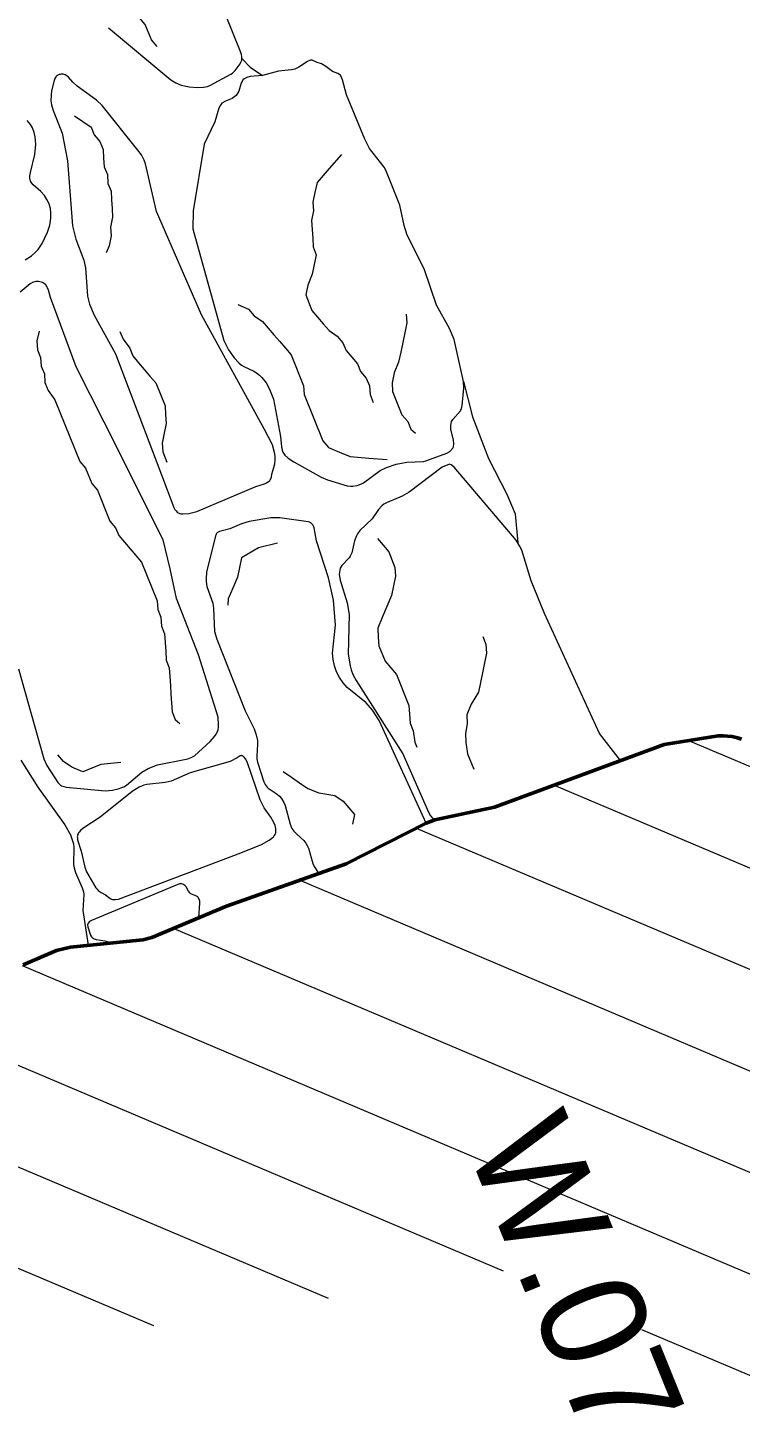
# Model space of a CAD drawing. Header units: millimetres. Extents: x -3113 to 15022, y -19591 to 4665.
# Drawn here: x -1113 to -574, y -14263 to -13203 of the extents above; entities that cross this region are included whole.
import ezdxf

# ---------------------------------------------------------------- set-up
doc = ezdxf.new("R2010")
doc.units = ezdxf.units.MM
for name, color, linetype, lineweight in [('0A-anno', 6, 'Continuous', 13), ('0A-cutline', 7, 'Continuous', 50), ('0A-detail', 7, 'Continuous', 18), ('0A-detail-detail', 7, 'Continuous', 13), ('0T-hatch', 7, 'Continuous', 9)]:
    doc.layers.add(name, color=color, linetype=linetype, lineweight=lineweight)
doc.styles.add('Annotative', font='Akzidenz-grotesk-roman.ttf')
picture_1 = doc.add_image_def('image4.png', size_in_pixel=(1920, 1080))
picture_2 = doc.add_image_def('image7.png', size_in_pixel=(1920, 1080))

msp = doc.modelspace()

# ---------------------------------------------------------------- hatches: boundary and pattern name
at = {"layer": '0T-hatch'}
h = msp.add_hatch(dxfattribs=at)
h.set_pattern_fill('JIS_WOOD', color=256, scale=100)
h.set_pattern_definition([(337.0514, (1306.61, -963.68), (27.57044, 65.1143), [])])
h.paths.add_polyline_path([(-1022.4, -13893), (-1080.8, -13898.9), (-1091.2, -13901.2), (-1116.5, -13912.2), (-1199.3, -13954.5), (-1269.9, -13980.7), (-1270.4, -13981.5), (-1270.5, -13981), (-1275.5, -13982.8), (-1295.1, -13990.8), (-1315.2, -14002.2), (-1342.7, -14021.7), (-1357.8, -14025.8), (-1409.9, -14030.2), (-1423.1, -14033.7), (-1429.4, -14036.3), (-1446, -14046.2), (-1482.4, -14076), (-1496.2, -14085), (-1514.8, -14088.9), (-1522.1, -14085.3), (-1538.7, -14033.2), (-1571, -13967.7), (-1597.7, -13919.1), (-1639.5, -13836.2), (-1673.9, -13758.6), (-1707, -13680.6), (-1742.1, -13588.4), (-1767.3, -13492.5), (-1786.2, -13412.5), (-1804, -13373.9), (-1849.1, -13290.4), (-1874.2, -13233), (-1902.2, -13138.2), (-1931.6, -13043.7), (-1948.7, -12997.4), (-1985.3, -12921), (-2024, -12845.7), (-2050.4, -12788.7), (-2053.6, -12784.1), (-2054.4, -12779.9), (-2059.5, -12769), (-2087.7, -12701.4), (-2092.8, -12610.5), (-2093.8, -12575.9), (-2097.3, -12551.1), (-2106.2, -12512.8), (-2120, -12469.2), (-2138.2, -12429.3), (-2158.7, -12386.4), (-2145.8, -12392.7), (-2142.8, -12393.6), (-2139.7, -12394), (-2107.1, -12392.7), (-2101, -12399.4), (-2097.8, -12410.1), (-2097.1, -12411.9), (-2096.1, -12413.5), (-2094.9, -12415.1), (-2093.4, -12416.4), (-2091.7, -12417.5), (-2090, -12418.2), (-2088.2, -12418.4), (-2086.4, -12418.1), (-2084.7, -12417.4), (-2081.3, -12415.6), (-2076.2, -12413.4), (-2073, -12411.7), (-2060.7, -12402.8), (-2002.2, -12379.7), (-1994.3, -12375.4), (-1986.7, -12369.6), (-1985.4, -12368.2), (-1984.8, -12366.6), (-1985.1, -12364.9), (-1987, -12359.2), (-1987.1, -12350), (-1989, -12333.4), (-1996.5, -12302.8), (-1994, -12301.5), (-1990.5, -12306.6), (-1991, -12313.2), (-1991, -12315.3), (-1990.8, -12316.5), (-1990.3, -12318), (-1989.6, -12319.4), (-1988.3, -12321), (-1987.5, -12321.8), (-1986.3, -12322.6), (-1979.5, -12326.1), (-1973.9, -12330.3), (-1972.6, -12331), (-1971.1, -12331.3), (-1969.7, -12331.2), (-1968.1, -12330.8), (-1966.8, -12330.3), (-1955.6, -12324.2), (-1934.8, -12317.2), (-1913.4, -12306.4), (-1912.1, -12305.4), (-1910.9, -12303.8), (-1910.6, -12303), (-1910.5, -12301.5), (-1910.8, -12299.9), (-1911.2, -12298.3), (-1916.9, -12283.5), (-1920, -12274.5), (-1921.1, -12272.6), (-1921.7, -12271.9), (-1922.8, -12270.9), (-1924, -12270), (-1928.4, -12267.7), (-1923.3, -12265.1), (-1922.4, -12266.3), (-1921.2, -12267.4), (-1914.7, -12272.3), (-1911.1, -12280.8), (-1910.4, -12282.1), (-1904.6, -12290.2), (-1904.9, -12299), (-1904.6, -12300.7), (-1904, -12302.2), (-1903, -12303.3), (-1901.7, -12303.7), (-1900.1, -12303.5), (-1889.3, -12301), (-1883.5, -12298.6), (-1875.6, -12293.8), (-1848.5, -12270.7), (-1846.8, -12268.1), (-1846.1, -12266.8), (-1845.6, -12265.3), (-1844.8, -12262.3), (-1841, -12225.4), (-1830.8, -12221), (-1824.7, -12226.1), (-1823.9, -12226.6), (-1823, -12226.9), (-1814.2, -12229), (-1808.7, -12229.7), (-1802.4, -12229.5), (-1796.1, -12228.3), (-1793.1, -12227.2), (-1792.3, -12226.7), (-1791.6, -12226.2), (-1790.7, -12225.2), (-1786.7, -12219.6), (-1781.4, -12216.4), (-1764.6, -12209.3), (-1758.1, -12205.8), (-1756, -12204.1), (-1754.2, -12202.1), (-1748, -12192.8), (-1737.4, -12182.9), (-1722.6, -12177.4), (-1719.7, -12184.7), (-1718.4, -12192.2), (-1715.7, -12202.6), (-1713, -12220.1), (-1712.2, -12222.3), (-1711.2, -12224), (-1710, -12225.3), (-1708.5, -12225.8), (-1706.5, -12225.6), (-1704.1, -12224.6), (-1694.3, -12219.3), (-1628.1, -12196), (-1610.8, -12185.5), (-1603.3, -12179.1), (-1600.8, -12176), (-1599.6, -12173.9), (-1599.1, -12172.5), (-1598.5, -12170.6), (-1598.2, -12168.7), (-1598.1, -12167.4), (-1600, -12149.1), (-1603, -12137.9), (-1597.8, -12126.4), (-1584.1, -12120.5), (-1495.6, -12074.7), (-1483.4, -12069.2), (-1474.5, -12087.8), (-1473.2, -12089.6), (-1471.7, -12091.1), (-1470.5, -12092), (-1469.3, -12092.6), (-1467.9, -12092.9), (-1466.7, -12092.9), (-1461.3, -12091.7), (-1454.4, -12092.9), (-1451.6, -12093.1), (-1449, -12092.9), (-1446.2, -12092.3), (-1442.3, -12090.8), (-1421.8, -12079.5), (-1416.3, -12075.2), (-1413.4, -12072.1), (-1412.6, -12070.9), (-1412.1, -12069.4), (-1412.1, -12068.3), (-1413.1, -12064.5), (-1413.5, -12058.7), (-1414.4, -12054.7), (-1419.8, -12040.5), (-1415.9, -12038.7), (-1333.2, -11983.3), (-1319.3, -11971.6), (-1310.9, -11961.8), (-1304.2, -11950.3), (-1292.2, -11916.3), (-1290.2, -11905.4), (-1290.1, -11894), (-1293, -11877.6), (-1334.6, -11786.8), (-1368.7, -11709.4), (-1398.5, -11614.4), (-1435.7, -11521.8), (-1449, -11476.5), (-1450.7, -11472.9), (-1451.9, -11471.1), (-1453, -11469.9), (-1454.2, -11468.9), (-1456.1, -11467.8), (-1458.1, -11467), (-1461.5, -11466.3), (-1466.2, -11466.2), (-1472.2, -11467), (-1481.2, -11470), (-1515.3, -11475.4), (-1518.6, -11476.5), (-1523.2, -11478.8), (-1526.2, -11480.8), (-1529, -11483.2), (-1540.1, -11495.2), (-1552, -11492), (-1553.7, -11491.8), (-1554.6, -11491.9), (-1556.2, -11492.1), (-1558.7, -11492.9), (-1568.5, -11498), (-1587.2, -11504.9), (-1608.2, -11515.4), (-1619.3, -11516.8), (-1639, -11516.5), (-1652.8, -11514.4), (-1661.9, -11512.3), (-1665.3, -11512), (-1667, -11512), (-1670.6, -11512.6), (-1693.7, -11520.5), (-1724.1, -11522.4), (-1725.8, -11522.8), (-1729.2, -11523.9), (-1732.3, -11525.5), (-1735.1, -11527.6), (-1736.3, -11528.9), (-1747.1, -11544.2), (-1759, -11558.2), (-1774.6, -11580.9), (-1783.4, -11583.8), (-1799.7, -11581.4), (-1803.3, -11581.2), (-1808.4, -11581.9), (-1815.6, -11584.5), (-1823.5, -11589), (-1836.6, -11574.6), (-1879, -11484.2), (-1912.6, -11406.6), (-1928.6, -11367.5), (-1974.9, -11386.4), (-1958.7, -11426), (-1924.6, -11504.8), (-1878.6, -11602.8), (-2209.7, -12395.6), (-2183.5, -12450.5), (-2166.8, -12487.2), (-2154.4, -12526), (-2146.5, -12560.2), (-2143.7, -12580.2), (-2142.7, -12612.7), (-2137.1, -12712.7), (-2105.3, -12789.1), (-2068.9, -12867.6), (-2030.1, -12943.2), (-1994.8, -13017), (-1978.9, -13059.8), (-1950.1, -13152.7), (-1921.3, -13250.1), (-1894.1, -13312.3), (-1848.8, -13396.2), (-1833.7, -13428.9), (-1815.8, -13504.6), (-1789.8, -13603.7), (-1753.3, -13699.2), (-1719.8, -13778.4), (-1684.7, -13857.6), (-1642, -13942.4), (-1615.4, -13990.8), (-1585.2, -14051.9), (-1569.1, -14102.7), (-1498.2, -14260.3), (-689.4, -14133.8), (-219.7, -14754.3), (-180.8, -14739), (-152.6, -14664.2), (-150.5, -14645.3), (-150.4, -14638.2), (-151.9, -14624.1), (-154.5, -14614.1), (-185.5, -14549.8), (-227.5, -14460.3), (-261.1, -14367.6), (-295.8, -14275.4), (-338.5, -14186.4), (-373.8, -14094.5), (-405.1, -14001.4), (-429.6, -13934.3), (-432.4, -13928.7), (-434.4, -13926), (-435.4, -13924.9), (-436.7, -13923.7), (-438.7, -13922.5), (-440.1, -13921.8), (-443, -13920.8), (-463.4, -13917.3), (-481.5, -13911.6), (-506.3, -13906.5), (-513, -13897.9), (-516.9, -13889.4), (-548.2, -13796.3), (-565.1, -13749.5), (-565.9, -13748), (-567.9, -13745.2), (-569.1, -13743.9), (-571.1, -13742.4), (-572.6, -13741.5), (-575.7, -13740.3), (-579.6, -13739.4), (-586.7, -13738.8), (-590.2, -13738.8), (-631.1, -13745.4), (-724.1, -13779.8), (-759.7, -13792.9), (-804.9, -13802.4), (-811.4, -13804.9), (-872, -13835.7), (-962.5, -13867.7)])
h.paths.add_polyline_path([(-1903.6, -11729.3), (-1787.8, -12015.1), (-1628.5, -11950.6), (-1744.3, -11664.7)], flags=24)
h.paths.add_polyline_path([(-832.6, -14046.5), (-716.8, -14332.4), (-557.5, -14267.9), (-673.3, -13982)], flags=24)

# ---------------------------------------------------------------- linework, layer by layer
at = {"layer": '0A-cutline'}
msp.add_lwpolyline([(-572.6, -13741.5), (-575.7, -13740.3), (-579.6, -13739.4), (-586.7, -13738.8), (-590.2, -13738.8), (-631.1, -13745.4), (-724.1, -13779.8), (-759.7, -13792.9), (-804.9, -13802.4), (-811.4, -13804.9), (-872, -13835.7), (-962.5, -13867.7), (-1019.1, -13891.5), (-1025.8, -13893.3), (-1080.8, -13898.9), (-1091.2, -13901.2), (-1116.5, -13912.2)], dxfattribs=at)
at = {"layer": '0A-detail'}
for points in [[(-1051.8, -13203.2), (-1004.8, -13242.4), (-1000.9, -13244.7), (-996.8, -13246.5), (-990.8, -13247.8), (-984.5, -13248.3), (-979.9, -13248), (-977, -13247.4), (-975.3, -13246.8), (-959.4, -13238.3), (-958.1, -13237.4), (-956, -13235.4), (-952.3, -13230.4), (-951.6, -13229), (-951, -13227.5), (-950.9, -13227), (-950.9, -13226.3), (-950.9, -13224.8), (-951.1, -13223.3), (-952.1, -13220.4), (-973.9, -13166.6)], [(-950.9, -13226.3), (-944.7, -13232.9), (-935.4, -13239.2)], [(-1115, -13378.6), (-1110.3, -13375.7), (-1107.6, -13373.5), (-1105.2, -13370.8), (-1102.1, -13366.2), (-1098.1, -13357.8), (-1096.4, -13352.5), (-1095.5, -13347.1), (-1095.5, -13343.3), (-1095.9, -13339.9), (-1096.9, -13336.4), (-1098.5, -13333), (-1100.5, -13329.9), (-1103.2, -13327), (-1108.9, -13322), (-1110, -13320.6), (-1110.5, -13320), (-1110.9, -13319.2), (-1111.1, -13318.7), (-1111.4, -13317.7), (-1111.5, -13316.9), (-1111.5, -13315.2), (-1111.1, -13312.5), (-1107.7, -13298.9), (-1107, -13291.1), (-1107.5, -13285.6), (-1108.3, -13282.2), (-1109.5, -13278.9), (-1111.1, -13276.2), (-1113.5, -13273.2)], [(-1120, -13688.1), (-1101, -13756.4), (-1098.6, -13761.4), (-1090.2, -13774.3), (-1089.6, -13775), (-1089, -13775.5), (-1088.2, -13776.1), (-1087.4, -13776.6), (-1085.7, -13777.2), (-1083.9, -13777.7), (-1054.5, -13780.4), (-1049, -13780), (-1044.5, -13779), (-1041.8, -13778), (-1040.4, -13777.4), (-1038.4, -13776.2), (-1026.8, -13766.4), (-1021.9, -13763.5), (-1014.8, -13760.7), (-991.9, -13756.4), (-989.3, -13755.3), (-986.9, -13753.9), (-974.9, -13743.1), (-971.6, -13739.3), (-970.5, -13737.7), (-969.6, -13736), (-969, -13734.3), (-968.6, -13732.4), (-968.5, -13730.5), (-969, -13724.8), (-983.7, -13677.6), (-1000.4, -13634.9), (-1005.1, -13612.6), (-1005.1, -13612.6), (-1010.5, -13590.6), (-1055.3, -13501.6), (-1076.3, -13459.7), (-1095.9, -13407.3), (-1097.4, -13401.6), (-1098, -13399.8), (-1098.5, -13398.9), (-1099, -13398.2), (-1099.4, -13397.7), (-1100.3, -13396.8), (-1101.2, -13396.3), (-1102, -13395.9), (-1103, -13395.5), (-1104, -13395.2), (-1104.9, -13395.1), (-1105.9, -13395), (-1107, -13395.1), (-1107.8, -13395.2), (-1108.7, -13395.5), (-1109.5, -13395.8), (-1111.2, -13396.8), (-1118.7, -13403.2)], [(-783.2, -13470.7), (-776.3, -13497.4), (-764.1, -13529.1), (-750.3, -13555.9), (-743.9, -13570.9), (-742, -13592.9)], [(-664.1, -13757.6), (-680, -13737.1), (-721.8, -13646.4), (-731.8, -13621.5), (-738.9, -13598.5), (-740.6, -13595.1), (-743.3, -13590.8), (-790.2, -13535.5), (-792.4, -13533.7), (-793.7, -13533.3), (-799.2, -13535.5), (-824.3, -13554.4), (-829.5, -13557.4), (-840.8, -13562.2), (-843.4, -13563.6), (-845, -13564.8), (-847.5, -13567.7), (-852.3, -13574.6), (-861.5, -13583.6), (-863.3, -13585.9), (-864.2, -13587.5), (-865.6, -13591.4), (-867.7, -13600.4), (-868.9, -13603), (-869.8, -13604.3), (-875.3, -13609.9), (-876.4, -13612.1), (-877.1, -13615.1), (-877.2, -13616.8), (-876.4, -13621), (-871.1, -13638.3), (-869.7, -13647.1), (-870.4, -13677.1), (-869, -13685.9), (-868.2, -13688.9), (-866.9, -13692.5), (-864.5, -13697), (-829, -13752.5), (-809.7, -13796.7), (-808.2, -13799.3), (-806.2, -13801.5), (-804.9, -13802.4)], [(-811.4, -13804.9), (-846.9, -13727.3), (-852, -13719.5), (-856.8, -13714), (-871.1, -13702.3), (-874.3, -13698.7), (-877.1, -13694.8), (-879.3, -13690.4), (-880.9, -13685.9), (-881.9, -13681.2), (-882.2, -13676.4), (-880.1, -13655.2), (-881.5, -13636.1), (-885.3, -13619.4), (-894.5, -13591.3), (-896.3, -13581.4), (-896.7, -13580.3), (-897.1, -13579.3), (-897.4, -13578.9), (-897.6, -13578.6), (-898.2, -13578.1), (-898.6, -13577.8), (-899.6, -13577.3), (-900.7, -13577), (-922.2, -13573.8), (-929.1, -13573.8), (-945.5, -13576.6), (-951.1, -13578.4), (-960.1, -13582.3), (-967.8, -13584.3), (-968.9, -13584.7), (-969.4, -13585.1), (-969.9, -13585.6), (-970.1, -13585.8), (-970.4, -13586.3), (-970.6, -13586.9), (-970.8, -13587.5), (-977.6, -13615), (-978, -13619.7), (-978, -13622.1), (-977.4, -13625.8), (-973, -13638.4), (-972.3, -13642.4), (-971.6, -13659.8), (-970, -13665.8), (-948.5, -13720), (-941.7, -13733.6), (-940.1, -13738), (-939.2, -13742.5), (-939, -13745.3), (-939.7, -13754.3), (-939.6, -13756.4), (-939.2, -13758.9), (-934.2, -13773.7), (-933.2, -13775.8), (-932.6, -13776.7), (-931.8, -13777.7), (-931.1, -13778.4), (-924.2, -13782.9), (-922.4, -13784.5), (-920.9, -13786.3), (-919.1, -13789.4), (-918.1, -13791.6), (-914.3, -13805.7), (-913, -13808.9), (-911.6, -13811), (-909.4, -13813.4), (-904, -13818.1), (-902.4, -13820), (-901.4, -13821.9), (-900.5, -13824), (-897.2, -13835.5), (-896.3, -13837.7), (-892.5, -13843.6)], [(-1118.4, -13757.3), (-1105.4, -13777.6), (-1084.9, -13806.2), (-1080.8, -13813.8), (-1079.1, -13818.3), (-1078.5, -13820.6), (-1078.2, -13823.1), (-1078.4, -13836.3), (-1078, -13838.8), (-1077, -13842.3), (-1071.9, -13853.8), (-1070.9, -13857), (-1070.7, -13859), (-1071.4, -13871.1), (-1067.2, -13897.4), (-1067.2, -13897.5)], [(-983.5, -13876.6), (-982.7, -13865.6), (-982.8, -13863.9), (-983.2, -13862.4), (-983.9, -13861.1), (-984.4, -13860.6), (-986.4, -13859.7), (-987.9, -13859.2), (-989.6, -13858.4), (-990.4, -13857.6), (-991.3, -13856.4), (-993.1, -13853.1), (-993.8, -13852.3), (-995.1, -13851.4), (-996.3, -13850.9), (-998, -13850.9), (-999.5, -13851.3), (-1064.8, -13878.5), (-1066.2, -13879.4), (-1067.3, -13880.6), (-1067.7, -13881.8), (-1067.6, -13883.3), (-1065.6, -13889.6), (-1064.9, -13890.9), (-1064.4, -13891.5), (-1062.7, -13892.5), (-1061.2, -13892.9), (-1054.7, -13893.9), (-1048.9, -13895.7)]]:
    msp.add_lwpolyline(points, dxfattribs=at)
for points in [[(-843.1, -13308.5), (-854.3, -13294.4), (-857.9, -13287.4), (-871.8, -13253.8), (-874.8, -13242.5), (-876.2, -13239), (-878.3, -13237.6), (-882.3, -13236.1), (-885.4, -13234), (-887.4, -13232.3), (-890.6, -13230.3), (-893.8, -13229.3), (-897.6, -13227.7), (-899, -13227.7), (-901.3, -13228.5), (-907.7, -13233), (-910.8, -13234.3), (-913.3, -13234.9), (-923.2, -13236), (-935.4, -13239.2), (-944.7, -13240), (-947.1, -13240.6), (-949.2, -13241.7), (-950.1, -13242.5), (-951.7, -13245.7), (-953.3, -13251), (-955.2, -13254.3), (-956.2, -13255.2), (-958.4, -13256.5), (-963.4, -13258.5), (-966, -13260.1), (-967.2, -13261.6), (-968.3, -13263.8), (-971.4, -13274.3), (-979.4, -13291.2), (-987.9, -13341.7), (-988, -13355.1), (-964.6, -13439.6), (-961.1, -13446.8), (-956.8, -13452.9), (-953.2, -13456.7), (-951.2, -13458.4), (-949.5, -13459.5), (-941.9, -13463), (-939.8, -13464.3), (-937.7, -13465.9), (-935.9, -13467.7), (-932.6, -13471.8), (-929.9, -13476.6), (-927, -13484.2), (-921.6, -13512.3), (-921, -13520.2), (-920.4, -13522.7), (-919.9, -13524.1), (-918.4, -13526.4), (-915.8, -13528.8), (-911.5, -13531.6), (-891, -13543.2), (-886.2, -13545.1), (-871.2, -13549.6), (-868.7, -13549.9), (-867, -13550), (-863.5, -13549.4), (-860.4, -13548.3), (-858.7, -13547.4), (-846.2, -13538.2), (-841.5, -13535.8), (-834.1, -13533.2), (-826.1, -13531.9), (-813.3, -13531.2), (-811.5, -13530.8), (-795.7, -13524.9), (-793.4, -13523.6), (-791.1, -13521.2), (-790.7, -13520.1), (-790.5, -13517.7), (-790.8, -13515.2), (-792.6, -13506.7), (-792.8, -13504), (-792.2, -13501.1), (-791.2, -13499.4), (-785.4, -13492.9), (-784.7, -13491.3), (-784, -13488.9), (-782.9, -13475.7), (-783.2, -13470.7), (-790.2, -13438.9), (-793.7, -13430.7), (-803.5, -13412.9), (-812.9, -13385.4), (-825.8, -13360), (-828.1, -13352.6), (-831.4, -13337.3), (-841.9, -13310.8)], [(-926.6, -13535.8), (-925.9, -13533), (-925.6, -13530.1), (-925.7, -13527.2), (-926.1, -13524.4), (-927.8, -13518.6), (-933.7, -13507.1), (-981.5, -13420.3), (-1015.5, -13342), (-1023.8, -13306.1), (-1024.9, -13303.2), (-1027, -13299.2), (-1029.7, -13295.6), (-1056.6, -13262), (-1060.9, -13257.8), (-1075.6, -13247.3), (-1079, -13244.2), (-1082.3, -13240.5), (-1083.5, -13239.5), (-1084.8, -13238.8), (-1085.4, -13238.5), (-1086.2, -13238.3), (-1086.9, -13238.2), (-1087.7, -13238.2), (-1088.5, -13238.4), (-1089.3, -13238.5), (-1090.2, -13239), (-1090.6, -13239.2), (-1091.2, -13239.7), (-1091.7, -13240.2), (-1092.5, -13241.5), (-1093.1, -13243), (-1095, -13250.9), (-1095.4, -13253.9), (-1095.5, -13258.4), (-1095.1, -13261.3), (-1093.8, -13265.6), (-1087.1, -13282.9), (-1082.9, -13303.8), (-1079.2, -13352.9), (-1076.7, -13363), (-1070.7, -13378.9), (-1069.4, -13384.8), (-1067.7, -13406.2), (-1066.4, -13412.1), (-1062.9, -13420.5), (-1046.5, -13449.9), (-1011.9, -13541.4), (-1002.4, -13566.1), (-1001.7, -13567.5), (-1000.8, -13568.7), (-999.8, -13569.7), (-999.2, -13570.1), (-998.4, -13570.5), (-997.9, -13570.6), (-997.2, -13570.8), (-995.7, -13571), (-991, -13570.6), (-985, -13569.1), (-940.3, -13550.2), (-933.8, -13548.1), (-932.2, -13547.4), (-930.9, -13546.6), (-929.8, -13545.7), (-929.4, -13545.1), (-929, -13544.5), (-928.7, -13543.8), (-928.5, -13543.2), (-928.2, -13540.9), (-926.6, -13535.8)], [(-954.5, -13755.6), (-959.9, -13758.4), (-990.1, -13766.9), (-1004.4, -13773.2), (-1008.9, -13774.2), (-1022.9, -13775.7), (-1025.2, -13776.3), (-1028.7, -13777.7), (-1034.1, -13780.9), (-1058.2, -13800.5), (-1071.3, -13809), (-1073.1, -13810.6), (-1074.1, -13811.7), (-1074.6, -13812.4), (-1075, -13813.1), (-1075.3, -13813.8), (-1075.5, -13814.5), (-1075.6, -13815.2), (-1075.5, -13815.9), (-1075.3, -13817.5), (-1072.5, -13826.1), (-1069.9, -13838.2), (-1068.6, -13841.9), (-1061.5, -13853.8), (-1060.5, -13855), (-1059.7, -13855.9), (-1057.5, -13857.4), (-1054.2, -13859.3), (-1051, -13861.7), (-1050.2, -13862.2), (-1049.7, -13862.4), (-1049, -13862.6), (-1048.2, -13862.8), (-1046.7, -13862.8), (-1044.4, -13862.5), (-951.7, -13827.4), (-936, -13821.1), (-930.3, -13817.9), (-928.2, -13816.4), (-927.1, -13815.3), (-926.6, -13814.8), (-926.1, -13814.2), (-925.7, -13813.5), (-925.5, -13812.8), (-925.3, -13812.5), (-925.1, -13811.4), (-925.1, -13810.6), (-925.2, -13809), (-925.8, -13806.7), (-926.7, -13804.5), (-929.1, -13800.5), (-934.1, -13793.3), (-937, -13787.2), (-947, -13758.6), (-948.2, -13756.4), (-949.2, -13755.1), (-949.8, -13754.4), (-950.1, -13754.2), (-950.4, -13754), (-950.7, -13753.9), (-951.1, -13753.8), (-951.4, -13753.8), (-951.8, -13753.9), (-952.2, -13754.1), (-954.5, -13755.6)]]:
    msp.add_lwpolyline(points, close=True, dxfattribs=at)
at = {"layer": '0A-detail-detail'}
for points in [[(-1015, -13217.2), (-1019.3, -13212.2), (-1024.1, -13200.5), (-1032.7, -13190.4), (-1035.1, -13184.5), (-1039.4, -13179.5), (-1043.7, -13174.4), (-1048, -13169.4), (-1054.3, -13165.1), (-1060.5, -13160.9), (-1062.5, -13161.6)], [(-1077.6, -13269.8), (-1071.3, -13274.1), (-1065.1, -13278.3), (-1062.7, -13284.2), (-1058.4, -13289.2), (-1056, -13295.1), (-1055.6, -13301.7), (-1055.2, -13308.3), (-1052.8, -13314.2), (-1052.4, -13320.8), (-1050, -13326.6), (-1049.6, -13333.3), (-1049.2, -13339.9), (-1048.8, -13346.5), (-1050.3, -13354), (-1049.9, -13360.6), (-1051.4, -13368), (-1053.7, -13373.5)], [(-875.4, -13299), (-884.7, -13309.6), (-894, -13320.1), (-895.6, -13327.6), (-897.1, -13335), (-896.7, -13341.6), (-898.2, -13349), (-897.8, -13355.7), (-897.3, -13362.3), (-896.9, -13368.9), (-894.6, -13374.8), (-896.1, -13382.2), (-897.6, -13389.6), (-901.1, -13397.8), (-902.6, -13405.2), (-897.9, -13416.9), (-889.3, -13427), (-884.9, -13432.1), (-878.7, -13436.4), (-874.4, -13441.4), (-872, -13447.3), (-867.7, -13452.3), (-863.4, -13457.4), (-861, -13463.2), (-856.7, -13468.3), (-854.3, -13474.1), (-853.9, -13480.7), (-851.5, -13486.6)], [(-954.1, -13412.5), (-945.9, -13416), (-941.5, -13421), (-935.3, -13425.3), (-931, -13430.3), (-926.7, -13435.4), (-922.3, -13440.4), (-918, -13445.5), (-913.7, -13450.6), (-904.3, -13473.9), (-903.8, -13480.6), (-889.6, -13515.6), (-885.3, -13520.7), (-877.1, -13524.1), (-868.9, -13527.6), (-854.9, -13528.7), (-840.8, -13529.8)], [(-826.5, -13419.8), (-826.1, -13426.4), (-827.6, -13433.8), (-829.1, -13441.2), (-830.6, -13448.6), (-832.2, -13456.1), (-835.6, -13464.3), (-837.2, -13471.7), (-836.8, -13478.3), (-829.7, -13495.9), (-825.3, -13500.9), (-823, -13506.8), (-819.4, -13509.9)], [(-1104.5, -13432.6), (-1106.1, -13440), (-1105.6, -13446.7), (-1103.3, -13452.5), (-1102.9, -13459.1), (-1100.5, -13465), (-1100.1, -13471.6), (-1097.7, -13477.5), (-1092.6, -13484.5), (-1073.7, -13531.2), (-1069.3, -13536.3), (-1064.6, -13548), (-1060.3, -13553), (-1050.8, -13576.4), (-1046.5, -13581.4), (-1044.2, -13587.3), (-1039.8, -13592.3), (-1031.2, -13602.4), (-1026.9, -13607.5), (-1015.1, -13636.7), (-1014.6, -13643.3), (-1012.3, -13649.2), (-1011.9, -13655.8), (-1009.5, -13661.7), (-1009.1, -13668.3), (-1008.6, -13674.9), (-1008.2, -13681.6), (-1005.9, -13687.4), (-1005.4, -13694), (-1005, -13700.7), (-1004.6, -13707.3), (-1004.2, -13713.9), (-1003.8, -13720.6), (-1001.4, -13726.4), (-997.9, -13729.5)], [(-1043.3, -13432.8), (-1040.9, -13438.6), (-1035.8, -13445.6), (-1033.5, -13451.4), (-1029.1, -13456.5), (-1024.8, -13461.6), (-1020.5, -13466.6), (-1016.2, -13471.7), (-1009.1, -13489.2), (-1008.7, -13495.8), (-1008.3, -13502.5), (-1009.8, -13509.9), (-1011.3, -13517.3), (-1010.9, -13523.9), (-1007.7, -13531.7)], [(-848.3, -13589.6), (-844, -13594.6), (-839.7, -13599.7), (-835, -13611.4), (-834.6, -13618), (-836.1, -13625.4), (-837.6, -13632.8), (-841.1, -13641.1), (-844.6, -13649.3), (-848, -13657.5), (-847.6, -13664.1), (-847.2, -13670.7), (-842.5, -13682.4), (-838.1, -13687.5), (-833.8, -13692.5), (-824.4, -13715.9), (-823.9, -13722.5), (-823.5, -13729.2), (-821.2, -13735), (-819.9, -13743.6), (-818.4, -13747.5)], [(-924, -13593), (-938.4, -13596.6), (-951.2, -13604.1), (-954.3, -13618.9), (-957.8, -13627.1), (-961.2, -13635.3), (-961.6, -13640)], [(-768.4, -13663.8), (-766.1, -13669.6), (-765.6, -13676.3), (-767.2, -13683.7), (-768.7, -13691.1), (-770.2, -13698.5), (-771.7, -13705.9), (-777.2, -13714.9), (-780.6, -13723.1), (-780.2, -13729.8), (-781.7, -13737.2), (-781.3, -13743.8), (-780.1, -13752.4), (-775.4, -13764.1)], [(-1042.6, -13759), (-1057.8, -13760.6), (-1071.4, -13766.1), (-1079.6, -13762.6), (-1085.9, -13758.4), (-1090.2, -13753.3)], [(-919.7, -13765.9), (-913.4, -13770.1), (-907.2, -13774.4), (-900.9, -13778.7), (-892.7, -13782.1), (-880.6, -13784), (-874.3, -13788.3), (-870, -13793.4), (-865.7, -13798.4), (-867.2, -13805.8)]]:
    msp.add_lwpolyline(points, dxfattribs=at)

# ---------------------------------------------------------------- texts
at = {"layer": '0A-anno', "insert": (-707.7, -14017.9), "char_height": 80, "width": 857188.759, "attachment_point": 1, "rotation": 292.0514, "style": 'Annotative'}
msp.add_mtext('W.07', dxfattribs=at)

# ---------------------------------------------------------------- pictures from other files: only their frames are drawn
image = msp.add_image(picture_1, insert=(-1039.2, -10844.6), size_in_units=(3500.8, 1969.2), rotation=-68.5819)
image.dxf.flags = 15
image = msp.add_image(picture_2, insert=(-3112.8, -11602.4), size_in_units=(4594.7, 2584.5), rotation=-68.5819)
image.dxf.flags = 7

doc.saveas('drawing.dxf')
